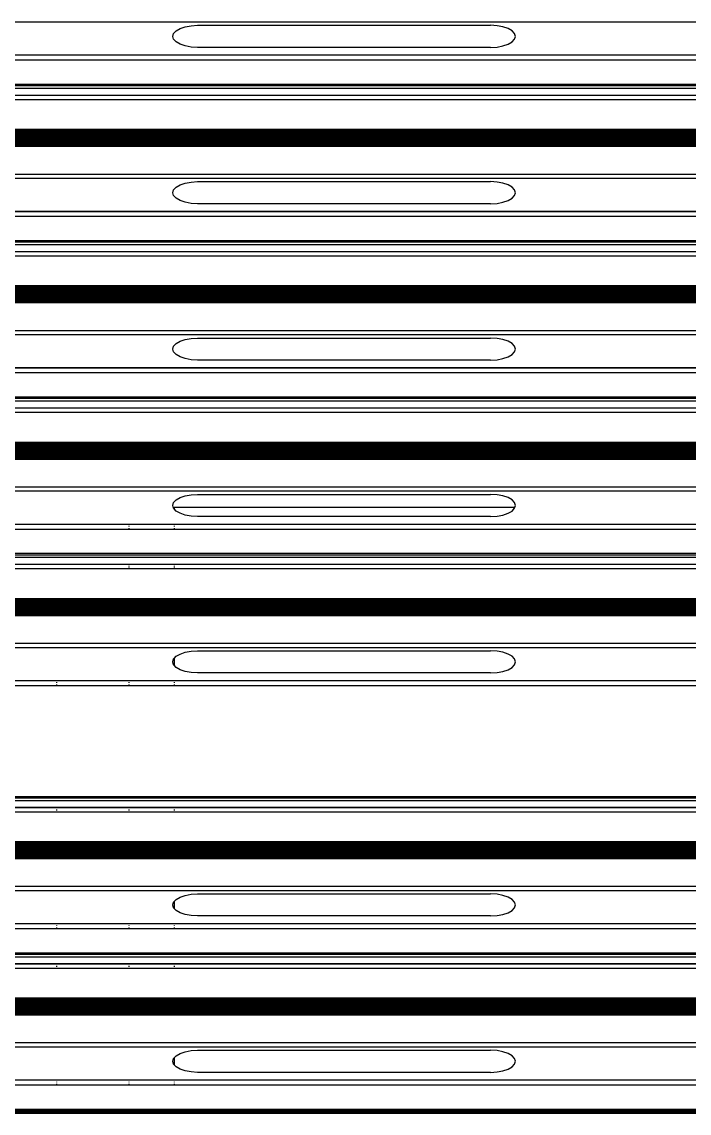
# Model space of a CAD drawing. Header units: inches. Extents: x 442278 to 842836, y -356313 to 59457.
# Drawn here: x 480154 to 480616, y 1981 to 2737 of the extents above; entities that cross this region are included whole.
import ezdxf

# ---------------------------------------------------------------- set-up
doc = ezdxf.new("R2010")
doc.units = ezdxf.units.IN
doc.header["$LTSCALE"] = 250
doc.header["$MEASUREMENT"] = 0

msp = doc.modelspace()

# ---------------------------------------------------------------- linework, layer by layer
for p, q in [((479538.53, 2736.71), (482988.53, 2736.71)), ((480267.52, 2733.29), (480271.65, 2734.05)), ((480271.65, 2734.05), (480276.08, 2734.31)), ((480276.08, 2734.31), (480478.98, 2734.31)), ((480483.42, 2734.05), (480478.98, 2734.31)), ((480487.55, 2733.29), (480483.42, 2734.05)), ((480258.96, 2726.66), (480259.54, 2728.64)), ((480259.54, 2724.68), (480258.96, 2726.66)), ((480259.54, 2728.64), (480261.25, 2730.49)), ((480261.25, 2730.49), (480263.97, 2732.07)), ((480263.97, 2732.07), (480267.52, 2733.29)), ((480491.1, 2732.07), (480487.55, 2733.29)), ((480493.82, 2730.49), (480491.1, 2732.07)), ((480495.53, 2728.64), (480493.82, 2730.49)), ((480496.11, 2726.66), (480495.53, 2728.64)), ((480495.53, 2724.68), (480496.11, 2726.66)), ((480261.25, 2722.84), (480259.54, 2724.68)), ((480263.97, 2721.26), (480261.25, 2722.84)), ((480267.52, 2720.04), (480263.97, 2721.26)), ((480271.65, 2719.28), (480267.52, 2720.04)), ((480276.08, 2719.01), (480271.65, 2719.28)), ((480478.98, 2719.01), (480276.08, 2719.01)), ((480478.98, 2719.01), (480483.42, 2719.28)), ((480483.42, 2719.28), (480487.55, 2720.04)), ((480487.55, 2720.04), (480491.1, 2721.26)), ((480491.1, 2721.26), (480493.82, 2722.84)), ((480493.82, 2722.84), (480495.53, 2724.68)), ((479620.08, 2713.83), (481197.67, 2713.83)), ((479620.08, 2713.76), (481197.67, 2713.76)), ((479620.08, 2710.36), (481197.67, 2710.36)), ((479538.53, 2693.56), (482988.53, 2693.56)), ((479538.53, 2692.61), (482988.53, 2692.61)), ((479538.53, 2690.78), (482988.53, 2690.78)), ((479538.53, 2682.95), (482988.53, 2682.95)), ((479620.08, 2686.03), (481197.67, 2686.03)), ((479620.08, 2685.94), (481197.67, 2685.94)), ((479538.53, 2661.18), (482988.53, 2661.18)), ((479538.53, 2660.59), (482988.53, 2660.59)), ((479538.53, 2660), (482988.53, 2660)), ((479620.08, 2662.35), (481197.67, 2662.35)), ((479620.08, 2661.81), (481197.67, 2661.81)), ((479620.08, 2661.76), (481197.67, 2661.76)), ((479620.08, 2659.41), (481197.67, 2659.41)), ((479620.08, 2658.87), (481197.67, 2658.87)), ((479620.08, 2658.82), (481197.67, 2658.82)), ((479538.53, 2658.23), (482988.53, 2658.23)), ((479538.53, 2657.65), (482988.53, 2657.65)), ((479538.53, 2657.06), (482988.53, 2657.06)), ((479538.53, 2656.47), (482988.53, 2656.47)), ((479538.53, 2655.88), (482988.53, 2655.88)), ((479538.53, 2655.29), (482988.53, 2655.29)), ((479538.53, 2653.53), (482988.53, 2653.53)), ((479538.53, 2651.76), (482988.53, 2651.76)), ((479538.53, 2651.17), (482988.53, 2651.17)), ((479620.08, 2654.7), (481197.67, 2654.7)), ((479620.08, 2654.16), (481197.67, 2654.16)), ((479620.08, 2654.11), (481197.67, 2654.11)), ((479620.08, 2652.94), (481197.67, 2652.94)), ((479620.08, 2652.4), (481197.67, 2652.4)), ((479620.08, 2652.35), (481197.67, 2652.35)), ((479538.53, 2650.58), (482988.53, 2650.58)), ((479538.53, 2631.39), (482988.53, 2631.39)), ((479538.53, 2628.49), (482988.53, 2628.49)), ((480259.54, 2620.43), (480261.25, 2622.27)), ((480261.25, 2622.27), (480263.97, 2623.86)), ((480263.97, 2623.86), (480267.52, 2625.07)), ((480267.52, 2625.07), (480271.65, 2625.84)), ((480271.65, 2625.84), (480276.08, 2626.1)), ((480276.08, 2626.1), (480478.98, 2626.1)), ((480483.42, 2625.84), (480478.98, 2626.1)), ((480487.55, 2625.07), (480483.42, 2625.84)), ((480491.1, 2623.86), (480487.55, 2625.07)), ((480493.82, 2622.27), (480491.1, 2623.86)), ((480495.53, 2620.43), (480493.82, 2622.27)), ((480258.96, 2618.45), (480259.54, 2620.43)), ((480259.54, 2616.47), (480258.96, 2618.45)), ((480261.25, 2614.62), (480259.54, 2616.47)), ((480263.97, 2613.04), (480261.25, 2614.62)), ((480491.1, 2613.04), (480493.82, 2614.62)), ((480493.82, 2614.62), (480495.53, 2616.47)), ((480496.11, 2618.45), (480495.53, 2620.43)), ((480495.53, 2616.47), (480496.11, 2618.45)), ((479620.08, 2605.61), (481197.67, 2605.61)), ((480267.52, 2611.82), (480263.97, 2613.04)), ((480271.65, 2611.06), (480267.52, 2611.82)), ((480276.08, 2610.8), (480271.65, 2611.06)), ((480478.98, 2610.8), (480276.08, 2610.8)), ((480478.98, 2610.8), (480483.42, 2611.06)), ((480483.42, 2611.06), (480487.55, 2611.82)), ((480487.55, 2611.82), (480491.1, 2613.04)), ((479620.08, 2605.54), (481197.67, 2605.54)), ((479620.08, 2602.15), (481197.67, 2602.15)), ((479538.53, 2585.34), (482988.53, 2585.34)), ((479538.53, 2584.4), (482988.53, 2584.4)), ((479538.53, 2582.56), (482988.53, 2582.56)), ((479620.08, 2577.81), (481197.67, 2577.81)), ((479620.08, 2577.72), (481197.67, 2577.72)), ((479538.53, 2574.73), (482988.53, 2574.73)), ((479538.53, 2552.96), (482988.53, 2552.96)), ((479620.08, 2554.14), (481197.67, 2554.14)), ((479620.08, 2553.6), (481197.67, 2553.6)), ((479620.08, 2553.55), (481197.67, 2553.55)), ((479538.53, 2552.37), (482988.53, 2552.37)), ((479538.53, 2551.78), (482988.53, 2551.78)), ((479538.53, 2550.02), (482988.53, 2550.02)), ((479538.53, 2549.43), (482988.53, 2549.43)), ((479538.53, 2548.84), (482988.53, 2548.84)), ((479538.53, 2548.25), (482988.53, 2548.25)), ((479538.53, 2547.66), (482988.53, 2547.66)), ((479538.53, 2547.08), (482988.53, 2547.08)), ((479538.53, 2545.31), (482988.53, 2545.31)), ((479620.08, 2551.19), (481197.67, 2551.19)), ((479620.08, 2550.66), (481197.67, 2550.66)), ((479620.08, 2550.61), (481197.67, 2550.61)), ((479620.08, 2546.49), (481197.67, 2546.49)), ((479620.08, 2545.95), (481197.67, 2545.95)), ((479620.08, 2545.9), (481197.67, 2545.9)), ((479538.53, 2543.54), (482988.53, 2543.54)), ((479538.53, 2542.96), (482988.53, 2542.96)), ((479538.53, 2542.37), (482988.53, 2542.37)), ((479620.08, 2544.72), (481197.67, 2544.72)), ((479620.08, 2544.18), (481197.67, 2544.18)), ((479620.08, 2544.13), (481197.67, 2544.13)), ((479538.53, 2523.17), (482988.53, 2523.17)), ((479538.53, 2520.28), (482988.53, 2520.28)), ((480261.25, 2514.06), (480263.97, 2515.64)), ((480263.97, 2515.64), (480267.52, 2516.86)), ((480267.52, 2516.86), (480271.65, 2517.62)), ((480271.65, 2517.62), (480276.08, 2517.88)), ((480276.08, 2517.88), (480478.98, 2517.88)), ((480483.42, 2517.62), (480478.98, 2517.88)), ((480487.55, 2516.86), (480483.42, 2517.62)), ((480491.1, 2515.64), (480487.55, 2516.86)), ((480493.82, 2514.06), (480491.1, 2515.64)), ((480258.96, 2510.23), (480259.54, 2512.21)), ((480259.54, 2508.25), (480258.96, 2510.23)), ((480259.54, 2512.21), (480261.25, 2514.06)), ((480261.25, 2506.41), (480259.54, 2508.25)), ((480495.53, 2512.21), (480493.82, 2514.06)), ((480493.82, 2506.41), (480495.53, 2508.25)), ((480496.11, 2510.23), (480495.53, 2512.21)), ((480495.53, 2508.25), (480496.11, 2510.23)), ((480263.97, 2504.82), (480261.25, 2506.41)), ((480267.52, 2503.61), (480263.97, 2504.82)), ((480271.65, 2502.84), (480267.52, 2503.61)), ((480276.08, 2502.58), (480271.65, 2502.84)), ((480478.98, 2502.58), (480276.08, 2502.58)), ((480478.98, 2502.58), (480483.42, 2502.84)), ((480483.42, 2502.84), (480487.55, 2503.61)), ((480487.55, 2503.61), (480491.1, 2504.82)), ((480491.1, 2504.82), (480493.82, 2506.41)), ((479620.08, 2497.4), (481197.67, 2497.4)), ((479620.08, 2497.32), (481197.67, 2497.32)), ((479620.08, 2493.93), (481197.67, 2493.93)), ((479538.53, 2477.13), (482988.53, 2477.13)), ((479538.53, 2476.18), (482988.53, 2476.18)), ((479538.53, 2474.34), (482988.53, 2474.34)), ((479538.53, 2466.51), (482988.53, 2466.51)), ((479569.9, 2469.59), (481247.85, 2469.59)), ((479569.9, 2469.5), (481247.85, 2469.5)), ((479538.53, 2444.74), (482988.53, 2444.74)), ((479538.53, 2444.15), (482988.53, 2444.15)), ((479538.53, 2443.57), (482988.53, 2443.57)), ((479538.53, 2441.8), (482988.53, 2441.8)), ((479538.53, 2441.21), (482988.53, 2441.21)), ((479538.53, 2440.62), (482988.53, 2440.62)), ((479538.53, 2440.04), (482988.53, 2440.04)), ((479538.53, 2439.45), (482988.53, 2439.45)), ((479569.9, 2445.92), (481247.85, 2445.92)), ((479569.9, 2445.38), (481247.85, 2445.38)), ((479569.9, 2445.33), (481247.85, 2445.33)), ((479569.9, 2442.98), (481247.85, 2442.98)), ((479569.9, 2442.44), (481247.85, 2442.44)), ((479569.9, 2442.39), (481247.85, 2442.39)), ((479538.53, 2438.86), (482988.53, 2438.86)), ((479538.53, 2437.09), (482988.53, 2437.09)), ((479538.53, 2435.33), (482988.53, 2435.33)), ((479538.53, 2434.74), (482988.53, 2434.74)), ((479538.53, 2434.15), (482988.53, 2434.15)), ((479569.9, 2438.27), (481247.85, 2438.27)), ((479569.9, 2437.73), (481247.85, 2437.73)), ((479569.9, 2437.68), (481247.85, 2437.68)), ((479569.9, 2436.5), (481247.85, 2436.5)), ((479569.9, 2435.97), (481247.85, 2435.97)), ((479569.9, 2435.92), (481247.85, 2435.92)), ((479538.53, 2414.95), (482988.53, 2414.95)), ((479538.53, 2412.06), (482988.53, 2412.06)), ((480267.52, 2408.64), (480271.65, 2409.4)), ((480271.65, 2409.4), (480276.08, 2409.67)), ((480276.08, 2409.67), (480478.98, 2409.67)), ((480483.42, 2409.4), (480478.98, 2409.67)), ((480487.55, 2408.64), (480483.42, 2409.4)), ((480258.96, 2402.02), (480259.54, 2404)), ((480259.54, 2400.04), (480258.96, 2402.02)), ((480259.54, 2404), (480261.25, 2405.84)), ((480261.25, 2405.84), (480263.97, 2407.42)), ((480263.97, 2407.42), (480267.52, 2408.64)), ((480491.1, 2407.42), (480487.55, 2408.64)), ((480493.82, 2405.84), (480491.1, 2407.42)), ((480495.53, 2404), (480493.82, 2405.84)), ((480496.11, 2402.02), (480495.53, 2404)), ((480495.79, 2400.92), (480496.11, 2402.02)), ((480259.9, 2399.65), (480259.54, 2400.04)), ((480259.9, 2400.92), (480495.79, 2400.92)), ((480259.9, 2400.92), (480259.9, 2399.65)), ((480261.25, 2398.19), (480259.9, 2399.65)), ((480263.97, 2396.61), (480261.25, 2398.19)), ((480267.52, 2395.39), (480263.97, 2396.61)), ((480271.65, 2394.63), (480267.52, 2395.39)), ((480276.08, 2394.37), (480271.65, 2394.63)), ((480478.98, 2394.37), (480276.08, 2394.37)), ((480478.98, 2394.37), (480483.42, 2394.63)), ((480483.42, 2394.63), (480487.55, 2395.39)), ((480487.55, 2395.39), (480491.1, 2396.61)), ((480491.1, 2396.61), (480493.82, 2398.19)), ((480493.82, 2398.19), (480495.53, 2400.04)), ((480495.53, 2400.04), (480495.79, 2400.92)), ((479569.9, 2389.18), (480228.53, 2389.18)), ((479569.9, 2389.11), (480228.53, 2389.11)), ((480228.53, 2389.18), (480228.53, 2389.11)), ((480228.53, 2389.18), (480259.9, 2389.18)), ((480228.53, 2389.11), (480228.53, 2388.85)), ((480228.53, 2389.11), (480259.9, 2389.11)), ((480228.53, 2387.87), (480228.53, 2387.56)), ((480259.9, 2389.18), (480259.9, 2389.11)), ((480259.9, 2389.18), (481263.53, 2389.18)), ((480259.9, 2389.11), (480259.9, 2388.85)), ((480259.9, 2389.11), (481263.53, 2389.11)), ((480259.9, 2387.87), (480259.9, 2387.56)), ((479569.9, 2385.72), (480228.53, 2385.72)), ((480228.53, 2386.42), (480228.53, 2385.72)), ((480228.53, 2385.72), (480259.9, 2385.72)), ((480259.9, 2386.42), (480259.9, 2385.72)), ((480259.9, 2385.72), (481263.53, 2385.72)), ((479538.53, 2368.91), (482988.53, 2368.91)), ((479538.53, 2367.96), (482988.53, 2367.96)), ((479538.53, 2366.13), (482988.53, 2366.13)), ((479538.53, 2358.3), (482988.53, 2358.3)), ((479569.9, 2361.38), (480228.53, 2361.38)), ((479569.9, 2361.29), (480228.53, 2361.29)), ((480228.53, 2361.38), (480228.53, 2361.29)), ((480228.53, 2361.38), (480259.9, 2361.38)), ((480228.53, 2361.29), (480228.53, 2360.76)), ((480228.53, 2361.29), (480259.9, 2361.29)), ((480228.53, 2359.88), (480228.53, 2359.09)), ((480259.9, 2361.38), (480259.9, 2361.29)), ((480259.9, 2361.38), (481263.53, 2361.38)), ((480259.9, 2361.29), (480259.9, 2360.76)), ((480259.9, 2361.29), (481263.53, 2361.29)), ((480259.9, 2359.88), (480259.9, 2359.09)), ((479538.53, 2336.53), (482988.53, 2336.53)), ((479538.53, 2335.94), (482988.53, 2335.94)), ((479538.53, 2335.35), (482988.53, 2335.35)), ((479620.08, 2337.7), (480178.35, 2337.7)), ((479620.08, 2337.17), (480178.35, 2337.17)), ((479620.08, 2337.12), (480178.35, 2337.12)), ((479620.08, 2334.76), (480178.35, 2334.76)), ((479620.08, 2334.22), (480178.35, 2334.22)), ((479620.08, 2334.17), (480178.35, 2334.17)), ((480178.35, 2337.7), (480178.35, 2337.17)), ((480178.35, 2337.7), (480228.53, 2337.7)), ((480178.35, 2337.17), (480178.35, 2337.12)), ((480178.35, 2337.17), (480228.53, 2337.17)), ((480178.35, 2337.12), (480228.53, 2337.12)), ((480178.35, 2334.76), (480178.35, 2334.22)), ((480178.35, 2334.76), (480228.53, 2334.76)), ((480178.35, 2334.22), (480178.35, 2334.17)), ((480178.35, 2334.22), (480228.53, 2334.22)), ((480178.35, 2334.17), (480228.53, 2334.17)), ((480228.53, 2337.7), (480228.53, 2337.17)), ((480228.53, 2337.7), (480259.9, 2337.7)), ((480228.53, 2337.17), (480228.53, 2337.12)), ((480228.53, 2337.17), (480259.9, 2337.17)), ((480228.53, 2337.12), (480259.9, 2337.12)), ((480228.53, 2334.76), (480228.53, 2334.22)), ((480228.53, 2334.76), (480259.9, 2334.76)), ((480228.53, 2334.22), (480228.53, 2334.17)), ((480228.53, 2334.22), (480259.9, 2334.22)), ((480228.53, 2334.17), (480259.9, 2334.17)), ((480259.9, 2337.7), (480259.9, 2337.17)), ((480259.9, 2337.7), (481263.53, 2337.7)), ((480259.9, 2337.17), (480259.9, 2337.12)), ((480259.9, 2337.17), (481263.53, 2337.17)), ((480259.9, 2337.12), (481263.53, 2337.12)), ((480259.9, 2334.76), (480259.9, 2334.22)), ((480259.9, 2334.76), (481263.53, 2334.76)), ((480259.9, 2334.22), (480259.9, 2334.17)), ((480259.9, 2334.22), (481263.53, 2334.22)), ((480259.9, 2334.17), (481263.53, 2334.17)), ((479538.53, 2333.58), (482988.53, 2333.58)), ((479538.53, 2333), (482988.53, 2333)), ((479538.53, 2332.41), (482988.53, 2332.41)), ((479538.53, 2331.82), (482988.53, 2331.82)), ((479538.53, 2331.23), (482988.53, 2331.23)), ((479538.53, 2330.64), (482988.53, 2330.64)), ((479538.53, 2328.88), (482988.53, 2328.88)), ((479538.53, 2327.11), (482988.53, 2327.11)), ((479538.53, 2326.52), (482988.53, 2326.52)), ((479620.08, 2330.05), (480178.35, 2330.05)), ((479620.08, 2329.52), (480178.35, 2329.52)), ((479620.08, 2329.47), (480178.35, 2329.47)), ((479620.08, 2328.29), (480178.35, 2328.29)), ((479620.08, 2327.75), (480178.35, 2327.75)), ((479620.08, 2327.7), (480178.35, 2327.7)), ((480178.35, 2330.05), (480178.35, 2329.52)), ((480178.35, 2330.05), (480228.53, 2330.05)), ((480178.35, 2329.52), (480178.35, 2329.47)), ((480178.35, 2329.52), (480228.53, 2329.52)), ((480178.35, 2329.47), (480228.53, 2329.47)), ((480178.35, 2328.29), (480178.35, 2327.75)), ((480178.35, 2328.29), (480228.53, 2328.29)), ((480178.35, 2327.75), (480178.35, 2327.7)), ((480178.35, 2327.75), (480228.53, 2327.75)), ((480178.35, 2327.7), (480228.53, 2327.7)), ((480228.53, 2330.05), (480228.53, 2329.52)), ((480228.53, 2330.05), (480259.9, 2330.05)), ((480228.53, 2329.52), (480228.53, 2329.47)), ((480228.53, 2329.52), (480259.9, 2329.52)), ((480228.53, 2329.47), (480259.9, 2329.47)), ((480228.53, 2328.29), (480228.53, 2327.75)), ((480228.53, 2328.29), (480259.9, 2328.29)), ((480228.53, 2327.75), (480228.53, 2327.7)), ((480228.53, 2327.75), (480259.9, 2327.75)), ((480228.53, 2327.7), (480259.9, 2327.7)), ((480259.9, 2330.05), (480259.9, 2329.52)), ((480259.9, 2330.05), (481263.53, 2330.05)), ((480259.9, 2329.52), (480259.9, 2329.47)), ((480259.9, 2329.52), (481263.53, 2329.52)), ((480259.9, 2329.47), (481263.53, 2329.47)), ((480259.9, 2328.29), (480259.9, 2327.75)), ((480259.9, 2328.29), (481263.53, 2328.29)), ((480259.9, 2327.75), (480259.9, 2327.7)), ((480259.9, 2327.75), (481263.53, 2327.75)), ((480259.9, 2327.7), (481263.53, 2327.7)), ((479538.53, 2325.93), (482988.53, 2325.93)), ((479538.53, 2306.74), (482988.53, 2306.74)), ((479538.53, 2303.84), (482988.53, 2303.84)), ((480259.54, 2295.78), (480259.9, 2296.17)), ((480259.9, 2296.17), (480261.25, 2297.62)), ((480259.9, 2296.17), (480259.9, 2291.43)), ((480261.25, 2297.62), (480263.97, 2299.21)), ((480263.97, 2299.21), (480267.52, 2300.42)), ((480267.52, 2300.42), (480271.65, 2301.19)), ((480271.65, 2301.19), (480276.08, 2301.45)), ((480276.08, 2301.45), (480478.98, 2301.45)), ((480483.42, 2301.19), (480478.98, 2301.45)), ((480487.55, 2300.42), (480483.42, 2301.19)), ((480491.1, 2299.21), (480487.55, 2300.42)), ((480493.82, 2297.62), (480491.1, 2299.21)), ((480495.53, 2295.78), (480493.82, 2297.62)), ((480258.96, 2293.8), (480259.54, 2295.78)), ((480259.54, 2291.82), (480258.96, 2293.8)), ((480259.9, 2291.43), (480259.54, 2291.82)), ((480261.25, 2289.97), (480259.9, 2291.43)), ((480263.97, 2288.39), (480261.25, 2289.97)), ((480267.52, 2287.17), (480263.97, 2288.39)), ((480487.55, 2287.17), (480491.1, 2288.39)), ((480491.1, 2288.39), (480493.82, 2289.97)), ((480493.82, 2289.97), (480495.53, 2291.82)), ((480496.11, 2293.8), (480495.53, 2295.78)), ((480495.53, 2291.82), (480496.11, 2293.8)), ((479620.08, 2280.96), (480178.35, 2280.96)), ((479620.08, 2280.89), (480178.35, 2280.89)), ((480178.35, 2280.96), (480178.35, 2280.89)), ((480178.35, 2280.96), (480228.53, 2280.96)), ((480178.35, 2280.89), (480178.35, 2280.63)), ((480178.35, 2280.89), (480228.53, 2280.89)), ((480228.53, 2280.96), (480228.53, 2280.89)), ((480228.53, 2280.96), (480259.9, 2280.96)), ((480228.53, 2280.89), (480228.53, 2280.63)), ((480228.53, 2280.89), (480259.9, 2280.89)), ((480259.9, 2280.96), (480259.9, 2280.89)), ((480259.9, 2280.96), (481263.53, 2280.96)), ((480259.9, 2280.89), (480259.9, 2280.63)), ((480259.9, 2280.89), (481263.53, 2280.89)), ((480271.65, 2286.41), (480267.52, 2287.17)), ((480276.08, 2286.15), (480271.65, 2286.41)), ((480478.98, 2286.15), (480276.08, 2286.15)), ((480478.98, 2286.15), (480483.42, 2286.41)), ((480483.42, 2286.41), (480487.55, 2287.17)), ((479620.08, 2277.5), (480178.35, 2277.5)), ((480178.35, 2279.65), (480178.35, 2279.34)), ((480178.35, 2278.2), (480178.35, 2277.5)), ((480178.35, 2277.5), (480228.53, 2277.5)), ((480228.53, 2279.65), (480228.53, 2279.34)), ((480228.53, 2278.2), (480228.53, 2277.5)), ((480228.53, 2277.5), (480259.9, 2277.5)), ((480259.9, 2279.65), (480259.9, 2279.34)), ((480259.9, 2278.2), (480259.9, 2277.5)), ((480259.9, 2277.5), (481263.53, 2277.5)), ((479538.53, 2200.69), (482988.53, 2200.69)), ((479538.53, 2199.75), (482988.53, 2199.75)), ((479538.53, 2197.91), (482988.53, 2197.91)), ((479620.08, 2193.16), (480178.35, 2193.16)), ((479620.08, 2193.07), (480178.35, 2193.07)), ((480178.35, 2193.16), (480178.35, 2193.07)), ((480178.35, 2193.16), (480228.53, 2193.16)), ((480178.35, 2193.07), (480178.35, 2192.54)), ((480178.35, 2193.07), (480228.53, 2193.07)), ((480178.35, 2191.66), (480178.35, 2190.88)), ((480228.53, 2193.16), (480228.53, 2193.07)), ((480228.53, 2193.16), (480259.9, 2193.16)), ((480228.53, 2193.07), (480228.53, 2192.54)), ((480228.53, 2193.07), (480259.9, 2193.07)), ((480228.53, 2191.66), (480228.53, 2190.88)), ((480259.9, 2193.16), (480259.9, 2193.07)), ((480259.9, 2193.16), (481263.53, 2193.16)), ((480259.9, 2193.07), (480259.9, 2192.54)), ((480259.9, 2193.07), (481263.53, 2193.07)), ((480259.9, 2191.66), (480259.9, 2190.88)), ((479538.53, 2190.08), (482988.53, 2190.08)), ((479538.53, 2168.31), (482988.53, 2168.31)), ((479538.53, 2167.72), (482988.53, 2167.72)), ((479620.08, 2169.49), (480178.35, 2169.49)), ((479620.08, 2168.95), (480178.35, 2168.95)), ((479620.08, 2168.9), (480178.35, 2168.9)), ((480178.35, 2169.49), (480178.35, 2168.95)), ((480178.35, 2169.49), (480228.53, 2169.49)), ((480178.35, 2168.95), (480178.35, 2168.9)), ((480178.35, 2168.95), (480228.53, 2168.95)), ((480178.35, 2168.9), (480228.53, 2168.9)), ((480228.53, 2169.49), (480228.53, 2168.95)), ((480228.53, 2169.49), (480259.9, 2169.49)), ((480228.53, 2168.95), (480228.53, 2168.9)), ((480228.53, 2168.95), (480259.9, 2168.95)), ((480228.53, 2168.9), (480259.9, 2168.9)), ((480259.9, 2169.49), (480259.9, 2168.95)), ((480259.9, 2169.49), (481263.53, 2169.49)), ((480259.9, 2168.95), (480259.9, 2168.9)), ((480259.9, 2168.95), (481263.53, 2168.95)), ((480259.9, 2168.9), (481263.53, 2168.9)), ((479538.53, 2167.13), (482988.53, 2167.13)), ((479538.53, 2165.37), (482988.53, 2165.37)), ((479538.53, 2164.78), (482988.53, 2164.78)), ((479538.53, 2164.19), (482988.53, 2164.19)), ((479538.53, 2163.6), (482988.53, 2163.6)), ((479538.53, 2163.01), (482988.53, 2163.01)), ((479538.53, 2162.43), (482988.53, 2162.43)), ((479538.53, 2160.66), (482988.53, 2160.66)), ((479620.08, 2166.55), (480178.35, 2166.55)), ((479620.08, 2166.01), (480178.35, 2166.01)), ((479620.08, 2165.96), (480178.35, 2165.96)), ((479620.08, 2161.84), (480178.35, 2161.84)), ((479620.08, 2161.3), (480178.35, 2161.3)), ((479620.08, 2161.25), (480178.35, 2161.25)), ((479620.08, 2160.07), (480178.35, 2160.07)), ((480178.35, 2166.55), (480178.35, 2166.01)), ((480178.35, 2166.55), (480228.53, 2166.55)), ((480178.35, 2166.01), (480178.35, 2165.96)), ((480178.35, 2166.01), (480228.53, 2166.01)), ((480178.35, 2165.96), (480228.53, 2165.96)), ((480178.35, 2161.84), (480178.35, 2161.3)), ((480178.35, 2161.84), (480228.53, 2161.84)), ((480178.35, 2161.3), (480178.35, 2161.25)), ((480178.35, 2161.3), (480228.53, 2161.3)), ((480178.35, 2161.25), (480228.53, 2161.25)), ((480178.35, 2160.07), (480178.35, 2159.53)), ((480178.35, 2160.07), (480228.53, 2160.07)), ((480228.53, 2166.55), (480228.53, 2166.01)), ((480228.53, 2166.55), (480259.9, 2166.55)), ((480228.53, 2166.01), (480228.53, 2165.96)), ((480228.53, 2166.01), (480259.9, 2166.01)), ((480228.53, 2165.96), (480259.9, 2165.96)), ((480228.53, 2161.84), (480228.53, 2161.3)), ((480228.53, 2161.84), (480259.9, 2161.84)), ((480228.53, 2161.3), (480228.53, 2161.25)), ((480228.53, 2161.3), (480259.9, 2161.3)), ((480228.53, 2161.25), (480259.9, 2161.25)), ((480228.53, 2160.07), (480228.53, 2159.53)), ((480228.53, 2160.07), (480259.9, 2160.07)), ((480259.9, 2166.55), (480259.9, 2166.01)), ((480259.9, 2166.55), (481263.53, 2166.55)), ((480259.9, 2166.01), (480259.9, 2165.96)), ((480259.9, 2166.01), (481263.53, 2166.01)), ((480259.9, 2165.96), (481263.53, 2165.96)), ((480259.9, 2161.84), (480259.9, 2161.3)), ((480259.9, 2161.84), (481263.53, 2161.84)), ((480259.9, 2161.3), (480259.9, 2161.25)), ((480259.9, 2161.3), (481263.53, 2161.3)), ((480259.9, 2161.25), (481263.53, 2161.25)), ((480259.9, 2160.07), (480259.9, 2159.53)), ((480259.9, 2160.07), (481263.53, 2160.07)), ((479538.53, 2158.9), (482988.53, 2158.9)), ((479538.53, 2158.31), (482988.53, 2158.31)), ((479538.53, 2157.72), (482988.53, 2157.72)), ((479620.08, 2159.53), (480178.35, 2159.53)), ((479620.08, 2159.48), (480178.35, 2159.48)), ((480178.35, 2159.53), (480178.35, 2159.48)), ((480178.35, 2159.53), (480228.53, 2159.53)), ((480178.35, 2159.48), (480228.53, 2159.48)), ((480228.53, 2159.53), (480228.53, 2159.48)), ((480228.53, 2159.53), (480259.9, 2159.53)), ((480228.53, 2159.48), (480259.9, 2159.48)), ((480259.9, 2159.53), (480259.9, 2159.48)), ((480259.9, 2159.53), (481263.53, 2159.53)), ((480259.9, 2159.48), (481263.53, 2159.48)), ((479538.53, 2138.52), (482988.53, 2138.52)), ((479538.53, 2135.63), (482988.53, 2135.63)), ((480261.25, 2129.41), (480263.97, 2130.99)), ((480263.97, 2130.99), (480267.52, 2132.21)), ((480267.52, 2132.21), (480271.65, 2132.97)), ((480271.65, 2132.97), (480276.08, 2133.23)), ((480276.08, 2133.23), (480478.98, 2133.23)), ((480483.42, 2132.97), (480478.98, 2133.23)), ((480487.55, 2132.21), (480483.42, 2132.97)), ((480491.1, 2130.99), (480487.55, 2132.21)), ((480493.82, 2129.41), (480491.1, 2130.99)), ((480258.96, 2125.58), (480259.54, 2127.56)), ((480259.54, 2123.6), (480258.96, 2125.58)), ((480259.54, 2127.56), (480259.9, 2127.95)), ((480259.9, 2123.22), (480259.54, 2123.6)), ((480259.9, 2127.95), (480261.25, 2129.41)), ((480259.9, 2127.95), (480259.9, 2123.22)), ((480261.25, 2121.76), (480259.9, 2123.22)), ((480495.53, 2127.56), (480493.82, 2129.41)), ((480493.82, 2121.76), (480495.53, 2123.6)), ((480496.11, 2125.58), (480495.53, 2127.56)), ((480495.53, 2123.6), (480496.11, 2125.58)), ((480263.97, 2120.17), (480261.25, 2121.76)), ((480267.52, 2118.96), (480263.97, 2120.17)), ((480271.65, 2118.19), (480267.52, 2118.96)), ((480276.08, 2117.93), (480271.65, 2118.19)), ((480478.98, 2117.93), (480276.08, 2117.93)), ((480478.98, 2117.93), (480483.42, 2118.19)), ((480483.42, 2118.19), (480487.55, 2118.96)), ((480487.55, 2118.96), (480491.1, 2120.17)), ((480491.1, 2120.17), (480493.82, 2121.76)), ((479620.08, 2112.75), (480178.35, 2112.75)), ((479620.08, 2112.68), (480178.35, 2112.68)), ((479620.08, 2109.28), (480178.35, 2109.28)), ((480178.35, 2112.75), (480178.35, 2112.68)), ((480178.35, 2112.75), (480228.53, 2112.75)), ((480178.35, 2112.68), (480178.35, 2112.41)), ((480178.35, 2112.68), (480228.53, 2112.68)), ((480178.35, 2111.44), (480178.35, 2111.12)), ((480178.35, 2109.98), (480178.35, 2109.28)), ((480178.35, 2109.28), (480228.53, 2109.28)), ((480228.53, 2112.75), (480228.53, 2112.68)), ((480228.53, 2112.75), (480259.9, 2112.75)), ((480228.53, 2112.68), (480228.53, 2112.41)), ((480228.53, 2112.68), (480259.9, 2112.68)), ((480228.53, 2111.44), (480228.53, 2111.12)), ((480228.53, 2109.98), (480228.53, 2109.28)), ((480228.53, 2109.28), (480259.9, 2109.28)), ((480259.9, 2112.75), (480259.9, 2112.68)), ((480259.9, 2112.75), (481263.53, 2112.75)), ((480259.9, 2112.68), (480259.9, 2112.41)), ((480259.9, 2112.68), (481263.53, 2112.68)), ((480259.9, 2111.44), (480259.9, 2111.12)), ((480259.9, 2109.98), (480259.9, 2109.28)), ((480259.9, 2109.28), (481263.53, 2109.28)), ((479538.53, 2092.48), (482988.53, 2092.48)), ((479538.53, 2091.53), (482988.53, 2091.53)), ((479538.53, 2089.69), (482988.53, 2089.69)), ((479620.08, 2084.95), (480178.35, 2084.95)), ((479620.08, 2084.85), (480178.35, 2084.85)), ((480178.35, 2084.95), (480178.35, 2084.85)), ((480178.35, 2084.95), (480228.53, 2084.95)), ((480178.35, 2084.85), (480178.35, 2084.33)), ((480178.35, 2084.85), (480228.53, 2084.85)), ((480228.53, 2084.95), (480228.53, 2084.85)), ((480228.53, 2084.95), (480259.9, 2084.95)), ((480228.53, 2084.85), (480228.53, 2084.33)), ((480228.53, 2084.85), (480259.9, 2084.85)), ((480259.9, 2084.95), (480259.9, 2084.85)), ((480259.9, 2084.95), (481263.53, 2084.95)), ((480259.9, 2084.85), (480259.9, 2084.33)), ((480259.9, 2084.85), (481263.53, 2084.85)), ((479538.53, 2081.86), (482988.53, 2081.86)), ((480178.35, 2083.44), (480178.35, 2082.66)), ((480228.53, 2083.44), (480228.53, 2082.66)), ((480259.9, 2083.44), (480259.9, 2082.66)), ((479538.53, 2060.09), (482988.53, 2060.09)), ((479538.53, 2059.51), (482988.53, 2059.51)), ((479538.53, 2058.92), (482988.53, 2058.92)), ((479538.53, 2057.15), (482988.53, 2057.15)), ((479538.53, 2056.56), (482988.53, 2056.56)), ((479538.53, 2055.97), (482988.53, 2055.97)), ((479538.53, 2055.39), (482988.53, 2055.39)), ((479538.53, 2054.8), (482988.53, 2054.8)), ((479620.08, 2061.27), (480178.35, 2061.27)), ((479620.08, 2060.73), (480178.35, 2060.73)), ((479620.08, 2060.68), (480178.35, 2060.68)), ((479620.08, 2058.33), (480178.35, 2058.33)), ((479620.08, 2057.79), (480178.35, 2057.79)), ((479620.08, 2057.74), (480178.35, 2057.74)), ((480178.35, 2061.27), (480178.35, 2060.73)), ((480178.35, 2061.27), (480228.53, 2061.27)), ((480178.35, 2060.73), (480178.35, 2060.68)), ((480178.35, 2060.73), (480228.53, 2060.73)), ((480178.35, 2060.68), (480228.53, 2060.68)), ((480178.35, 2058.33), (480178.35, 2057.79)), ((480178.35, 2058.33), (480228.53, 2058.33)), ((480178.35, 2057.79), (480178.35, 2057.74)), ((480178.35, 2057.79), (480228.53, 2057.79)), ((480178.35, 2057.74), (480228.53, 2057.74)), ((480228.53, 2061.27), (480228.53, 2060.73)), ((480228.53, 2061.27), (480259.9, 2061.27)), ((480228.53, 2060.73), (480228.53, 2060.68)), ((480228.53, 2060.73), (480259.9, 2060.73)), ((480228.53, 2060.68), (480259.9, 2060.68)), ((480228.53, 2058.33), (480228.53, 2057.79)), ((480228.53, 2058.33), (480259.9, 2058.33)), ((480228.53, 2057.79), (480228.53, 2057.74)), ((480228.53, 2057.79), (480259.9, 2057.79)), ((480228.53, 2057.74), (480259.9, 2057.74)), ((480259.9, 2061.27), (480259.9, 2060.73)), ((480259.9, 2061.27), (481263.53, 2061.27)), ((480259.9, 2060.73), (480259.9, 2060.68)), ((480259.9, 2060.73), (481263.53, 2060.73)), ((480259.9, 2060.68), (481263.53, 2060.68)), ((480259.9, 2058.33), (480259.9, 2057.79)), ((480259.9, 2058.33), (481263.53, 2058.33)), ((480259.9, 2057.79), (480259.9, 2057.74)), ((480259.9, 2057.79), (481263.53, 2057.79)), ((480259.9, 2057.74), (481263.53, 2057.74)), ((479538.53, 2054.21), (482988.53, 2054.21)), ((479538.53, 2052.44), (482988.53, 2052.44)), ((479538.53, 2050.68), (482988.53, 2050.68)), ((479538.53, 2050.09), (482988.53, 2050.09)), ((479538.53, 2049.5), (482988.53, 2049.5)), ((479620.08, 2053.62), (480178.35, 2053.62)), ((479620.08, 2053.08), (480178.35, 2053.08)), ((479620.08, 2053.03), (480178.35, 2053.03)), ((479620.08, 2051.86), (480178.35, 2051.86)), ((479620.08, 2051.32), (480178.35, 2051.32)), ((479620.08, 2051.27), (480178.35, 2051.27)), ((480178.35, 2053.62), (480178.35, 2053.08)), ((480178.35, 2053.62), (480228.53, 2053.62)), ((480178.35, 2053.08), (480178.35, 2053.03)), ((480178.35, 2053.08), (480228.53, 2053.08)), ((480178.35, 2053.03), (480228.53, 2053.03)), ((480178.35, 2051.86), (480178.35, 2051.32)), ((480178.35, 2051.86), (480228.53, 2051.86)), ((480178.35, 2051.32), (480178.35, 2051.27)), ((480178.35, 2051.32), (480228.53, 2051.32)), ((480178.35, 2051.27), (480228.53, 2051.27)), ((480228.53, 2053.62), (480228.53, 2053.08)), ((480228.53, 2053.62), (480259.9, 2053.62)), ((480228.53, 2053.08), (480228.53, 2053.03)), ((480228.53, 2053.08), (480259.9, 2053.08)), ((480228.53, 2053.03), (480259.9, 2053.03)), ((480228.53, 2051.86), (480228.53, 2051.32)), ((480228.53, 2051.86), (480259.9, 2051.86)), ((480228.53, 2051.32), (480228.53, 2051.27)), ((480228.53, 2051.32), (480259.9, 2051.32)), ((480228.53, 2051.27), (480259.9, 2051.27)), ((480259.9, 2053.62), (480259.9, 2053.08)), ((480259.9, 2053.62), (481263.53, 2053.62)), ((480259.9, 2053.08), (480259.9, 2053.03)), ((480259.9, 2053.08), (481263.53, 2053.08)), ((480259.9, 2053.03), (481263.53, 2053.03)), ((480259.9, 2051.86), (480259.9, 2051.32)), ((480259.9, 2051.86), (481263.53, 2051.86)), ((480259.9, 2051.32), (480259.9, 2051.27)), ((480259.9, 2051.32), (481263.53, 2051.32)), ((480259.9, 2051.27), (481263.53, 2051.27)), ((479538.53, 2030.31), (482988.53, 2030.31)), ((479538.53, 2027.41), (482988.53, 2027.41)), ((480267.52, 2023.99), (480271.65, 2024.76)), ((480271.65, 2024.76), (480276.08, 2025.02)), ((480276.08, 2025.02), (480478.98, 2025.02)), ((480483.42, 2024.76), (480478.98, 2025.02)), ((480487.55, 2023.99), (480483.42, 2024.76)), ((480258.96, 2017.37), (480259.54, 2019.35)), ((480259.54, 2015.39), (480258.96, 2017.37)), ((480259.54, 2019.35), (480259.9, 2019.73)), ((480259.9, 2019.73), (480261.25, 2021.19)), ((480259.9, 2019.73), (480259.9, 2015)), ((480261.25, 2021.19), (480263.97, 2022.78)), ((480263.97, 2022.78), (480267.52, 2023.99)), ((480491.1, 2022.78), (480487.55, 2023.99)), ((480493.82, 2021.19), (480491.1, 2022.78)), ((480495.53, 2019.35), (480493.82, 2021.19)), ((480496.11, 2017.37), (480495.53, 2019.35)), ((480495.53, 2015.39), (480496.11, 2017.37)), ((480259.9, 2015), (480259.54, 2015.39)), ((480261.25, 2013.54), (480259.9, 2015)), ((480263.97, 2011.96), (480261.25, 2013.54)), ((480267.52, 2010.74), (480263.97, 2011.96)), ((480271.65, 2009.98), (480267.52, 2010.74)), ((480276.08, 2009.72), (480271.65, 2009.98)), ((480478.98, 2009.72), (480276.08, 2009.72)), ((480478.98, 2009.72), (480483.42, 2009.98)), ((480483.42, 2009.98), (480487.55, 2010.74)), ((480487.55, 2010.74), (480491.1, 2011.96)), ((480491.1, 2011.96), (480493.82, 2013.54)), ((480493.82, 2013.54), (480495.53, 2015.39)), ((479620.08, 2004.53), (480178.35, 2004.53)), ((479620.08, 2004.46), (480178.35, 2004.46)), ((480178.35, 2004.53), (480178.35, 2004.46)), ((480178.35, 2004.53), (480228.53, 2004.53)), ((480178.35, 2004.46), (480178.35, 2004.2)), ((480178.35, 2004.46), (480228.53, 2004.46)), ((480178.35, 2003.22), (480178.35, 2002.91)), ((480178.35, 2001.77), (480178.35, 2001.07)), ((480228.53, 2004.53), (480228.53, 2004.46)), ((480228.53, 2004.53), (480259.9, 2004.53)), ((480228.53, 2004.46), (480228.53, 2004.2)), ((480228.53, 2004.46), (480259.9, 2004.46)), ((480228.53, 2003.22), (480228.53, 2002.91)), ((480228.53, 2001.77), (480228.53, 2001.07)), ((480259.9, 2004.53), (480259.9, 2004.46)), ((480259.9, 2004.53), (481263.53, 2004.53)), ((480259.9, 2004.46), (480259.9, 2004.2)), ((480259.9, 2004.46), (481263.53, 2004.46)), ((480259.9, 2003.22), (480259.9, 2002.91)), ((480259.9, 2001.77), (480259.9, 2001.07)), ((479620.08, 2001.07), (480178.35, 2001.07)), ((480178.35, 2001.07), (480228.53, 2001.07)), ((480228.53, 2001.07), (480259.9, 2001.07)), ((480259.9, 2001.07), (481263.53, 2001.07)), ((479538.53, 1984.26), (482988.53, 1984.26)), ((479538.53, 1983.31), (482988.53, 1983.31)), ((479538.53, 1981.48), (482988.53, 1981.48)), ((479620.08, 1982.47), (480178.35, 1982.47)), ((480178.35, 1982.78), (480178.35, 1982.47)), ((480178.35, 1982.47), (480228.53, 1982.47)), ((480228.53, 1982.78), (480228.53, 1982.47)), ((480228.53, 1982.47), (480259.9, 1982.47)), ((480259.9, 1982.78), (480259.9, 1982.47)), ((480259.9, 1982.47), (481263.53, 1982.47))]:
    msp.add_line(p, q)

doc.saveas('drawing.dxf')
